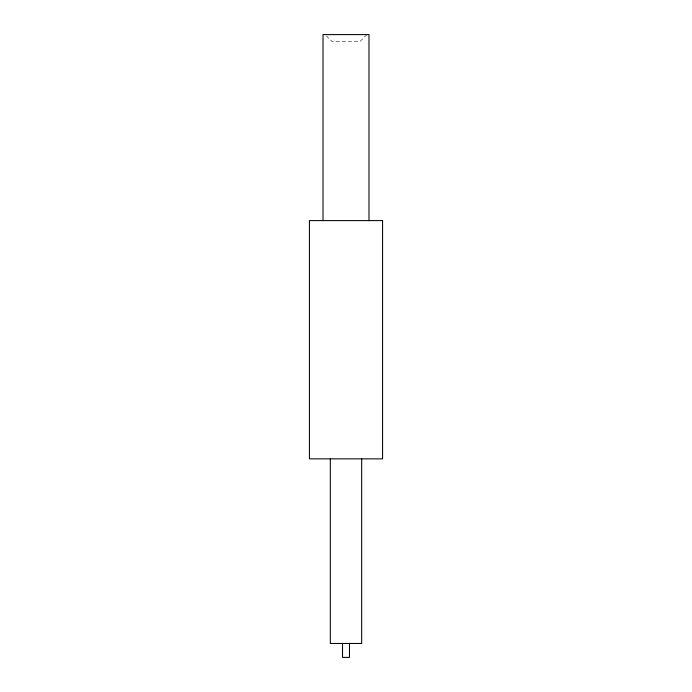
<?xml version="1.0" encoding="UTF-8"?>
<svg xmlns="http://www.w3.org/2000/svg" width="692" height="692" viewBox="0 0 692 692"><rect width="100%" height="100%" fill="white"/><g stroke="black" fill="none" stroke-linecap="round" stroke-linejoin="round"><path stroke-width="0.52" stroke-dasharray="3.46 2.59" d="M366.898 34.6L359.935 41.563L332.065 41.563L326.494 35.993"/><path stroke-width="1.04" d="M368.992 220.601L368.992 34.6L323.008 34.6L323.008 220.601M361.674 458.857L361.674 643.465L330.326 643.465L330.326 458.857M349.486 643.465L349.486 657.4L342.514 657.4L342.514 643.465M382.572 220.601L309.428 220.601L309.428 458.857L382.572 458.857L382.572 220.601"/></g></svg>
